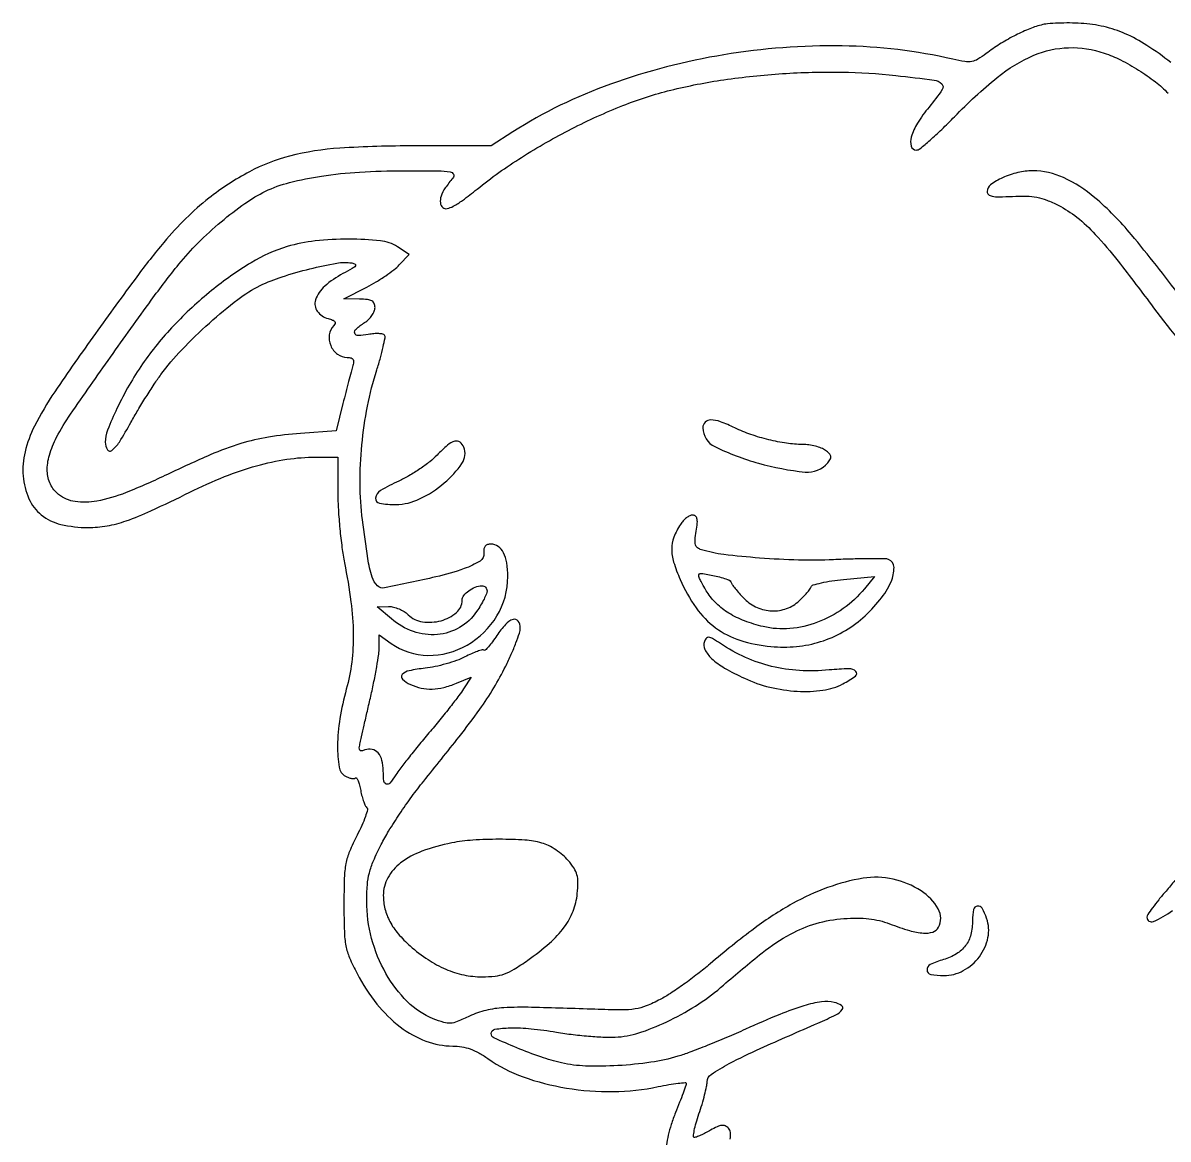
# Model space of a CAD drawing. Extents: x 0 to 645, y 0 to 612.
# Drawn here: x 31.1 to 307.1, y 310.6 to 579.6 of the extents above; entities that cross this region are included whole.
import ezdxf

# ---------------------------------------------------------------- set-up
doc = ezdxf.new("R2010")
doc.units = 0

msp = doc.modelspace()

# ---------------------------------------------------------------- linework, layer by layer
for points in [[(307.779775, 570.079843, 0.023548), (301.9879, 574.230535, 0.040747), (296.773778, 577.033636, 0.045963), (291.648611, 578.731838, 0.04226), (286.152255, 579.526742, 0.012861), (283.385366, 579.619294, 0.012261), (280.57285, 579.572032, 0.012298), (278.09183, 579.408252, 0.042008), (276.5, 579.127658, 0.034118), (273.428437, 578.087038, 0.021166), (269.977693, 576.474319, 0.020363), (266.483422, 574.47253, 0.022253), (263.268898, 572.247512, -0.026378), (261.255147, 570.878062, -0.094169), (259.801582, 570.336433, -0.081752), (258.143129, 570.326882, -0.016925), (255.268898, 570.883317, 0.052843), (228.545119, 574.091804, 0.044441), (200.095361, 571.956314, 0.044802), (172.728167, 564.872339, 0.056369), (149.230583, 553.363228), (143.961165, 550), (125.438424, 550, 0.015657), (107.521883, 549.438817, 0.046846), (95.426522, 547.533422, 0.060704), (85.724023, 543.757558, 0.0432), (75.946966, 537.369589, 0.028713), (70.442834, 532.517772, 0.023334), (65.115224, 526.732464, 0.015033), (58.570445, 518.429169, 0.003956), (48.604287, 504.747062, 0.006411), (38.821836, 490.714817, 0.031776), (33.939047, 482.427884, 0.057865), (31.669224, 476.273203, 0.080286), (31.214906, 470.422065, 0.082333), (32.593818, 464.95418, 0.12257), (35.586787, 461.059737, 0.110251), (40.320874, 458.761179, 0.058164), (46.842155, 458, 0.044255), (51.417705, 458.405775, 0.039337), (56.041174, 459.613652, 0.025082), (61.980277, 462.015644, 0.006404), (71.338853, 466.505079, -0.019299), (79.750318, 470.276563, -0.027768), (87.475863, 472.900202, -0.030855), (94.738371, 474.449463, -0.03631), (101.75, 474.982636), (107, 475), (107.034888, 466.25, 0.014142), (107.161787, 462.318776, 0.008805), (107.521932, 457.720312, 0.008832), (108.037559, 453.194118, 0.015799), (108.643918, 449.5, -0.015858), (110.188658, 440.082037, -0.029114), (110.752701, 432.331846, -0.034308), (110.38367, 425.523636, -0.037264), (109.08405, 419.020099, 0.028005), (107.534536, 411.949351, 0.03738), (106.976663, 405.403, 0.040381), (107.34155, 400.230766, 0.23632), (108.868517, 398.070368, 0.033971), (109.625451, 397.729176, 0.044935), (110.354714, 397.530674, 0.052246), (110.958203, 397.48742, 0.19039), (111.304034, 397.637368, -0.474358), (111.56834, 397.610728, -0.049178), (111.903595, 396.976425, -0.033645), (112.248514, 395.937954, -0.016993), (112.54888, 394.591139, 0.017668), (112.867612, 393.170998, 0.022677), (113.265142, 391.892492, 0.021381), (113.681942, 390.87724, 0.147278), (114.035349, 390.478153, -0.335389), (114.216138, 390.012067, -0.016013), (113.674668, 388.317044, -0.020808), (112.829645, 386.218677, -0.012845), (111.671986, 383.82297, 0.019268), (109.846661, 379.918344, 0.053042), (108.970645, 377.012219, 0.039685), (108.596734, 373.546141, 0.007231), (108.508387, 367.083772, 0.007139), (108.605834, 360.618228, 0.039916), (108.982865, 357.177341, 0.054131), (109.859089, 354.315205, 0.019965), (111.679337, 350.5, 0.046106), (116.460506, 343.158143, 0.063201), (122.086166, 337.646252, 0.071763), (128.273315, 334.220507, 0.089535), (134.720764, 333.021962, -0.038881), (136.921912, 332.839011, -0.045267), (138.954928, 332.317472, -0.041624), (140.994124, 331.395082, -0.025869), (143.220764, 329.999976, 0.066506), (151.665652, 325.618226, 0.045695), (162.120568, 322.898678, 0.044001), (173.382318, 322.050093, 0.048463), (184.25, 323.245829, -0.008758), (186.838581, 323.740763, -0.014958), (189.017188, 324.051087, -0.008905), (190.76936, 324.215865, -0.43664), (191, 324.00211, -0.085974), (190.920593, 323.543715, -0.002456), (190.240502, 321.668761, -0.004915), (189.405168, 319.467601, -0.003355), (188.414476, 316.981802, 0.017265), (187.372066, 314.138747, 0.023478), (186.64351, 311.505845, 0.026433), (186.253988, 309.238764, 0.065852)], [(201.614087, 310.589023, 0.064943), (201.653446, 312.20776, 0.171658), (201.161275, 313.238725, 0.094962), (200.384423, 313.765695, 0.131184), (199.554753, 313.887531, 0.081367), (198.488166, 313.583775, 0.020303), (196.875582, 312.743378, -0.01129), (195.649115, 312.075833, -0.013939), (194.476111, 311.512117, -0.012333), (193.474835, 311.09415, -0.092962), (192.972822, 311, -0.445786), (192.72699, 311.273535, -0.020567), (192.933524, 312.661612, -0.022767), (193.369308, 314.486891, -0.01287), (194.053861, 316.65655, 0.009956), (194.800463, 318.975687, 0.010721), (195.434697, 321.26644, 0.010309), (195.89545, 323.25176, 0.049305), (196.021703, 324.40655, -0.248862), (196.996087, 326.197886, -0.024403), (201.366494, 328.793959, -0.016545), (208.842394, 332.443319, -0.003121), (222.75, 338.567435, 0.011352), (227.077336, 340.558618, 0.1143), (228.609733, 341.801793, 0.438188), (228.450939, 342.759197, 0.083834), (226.634288, 343.555652, 0.099934), (223.610978, 343.69694, 0.035482), (219.369904, 342.733222, 0.024275), (213.562372, 340.659827, 0.00806), (205.260454, 337.07549, -0.005539), (200.73735, 335.095531, -0.005098), (196.045258, 333.159463, -0.005097), (191.827367, 331.518883, -0.016777), (189, 330.559261, -0.037501), (182.495019, 329.113591, -0.021836), (174.535596, 328.314539, -0.021825), (166.756045, 328.215364, -0.049053), (160.90846, 328.97346, -0.026438), (155.951637, 330.397819, -0.01544), (150.172543, 332.59658, -0.007038), (144.667523, 334.979485, -0.295206), (144, 336.011564, -0.367521), (144.896395, 337.066355, -0.034584), (148.549984, 337.406623, -0.030986), (153.605889, 337.213259, -0.017166), (159.728116, 336.384782, 0.012082), (163.749491, 335.798912, 0.010437), (167.995607, 335.374441, 0.010559), (171.861561, 335.151334, 0.029826), (174.564539, 335.213795, 0.062662), (180.286054, 336.420732, 0.031028), (187.147202, 339.282004, 0.029994), (194.057866, 343.212241, 0.036245), (200, 347.725074, -0.013558), (209.285526, 355.465154, -0.040759), (216.153579, 360.026858, -0.056352), (222.299546, 362.569219, -0.052681), (229, 363.749624, -0.017868), (232.242471, 363.857898, -0.027838), (235.032663, 363.695847, -0.030877), (237.559506, 363.248014, -0.031307), (240, 362.493786, 0.01759), (244.827143, 360.855709, 0.055213), (248.18979, 360.238031, 0.09684), (250.447474, 360.514222, 0.195653), (251.79361, 361.650894, 0.256904), (251.705815, 366.086161, 0.118366), (247.607068, 370.412764, 0.089799), (240.833031, 373.258285, 0.095319), (233.637377, 373.463416, 0.046812), (225.079728, 371.231563, 0.040398), (216.630976, 367.362649, 0.032979), (207.488225, 361.423272, 0.016564), (196.735157, 352.813213, -0.012491), (193.761869, 350.392483, -0.009764), (190.419659, 347.910251, -0.009894), (187.215671, 345.72067, -0.023662), (184.735157, 344.259324, -0.024251), (181.36264, 342.685674, -0.059491), (178.729026, 341.958934, -0.040113), (175.441314, 341.727681, -0.006427), (169, 341.874654, 0.002284), (153.740477, 342.349351, 0.020226), (147.007155, 342.255637, 0.045852), (142.713496, 341.624251, 0.051821), (138.788672, 340.230618, -0.013652), (135.823585, 338.91558, -0.079971), (134.169322, 338.527309, -0.092065), (132.581254, 338.707013, -0.021083), (130.022326, 339.607744, -0.101485), (123.806719, 343.705712, -0.067898), (118.634286, 350.509093, -0.06349), (115.177873, 358.974356, -0.065301), (114, 367.954627, -0.019424), (114.150674, 371.8317, -0.042942), (114.632309, 374.750862, -0.039908), (115.630303, 377.672851, -0.014749), (117.478764, 381.615643, -0.021315), (119.28764, 384.845595, -0.009541), (121.924691, 388.939758, -0.009425), (124.88154, 393.169034, -0.012634), (127.728764, 396.881407, 0.002922), (136.256564, 407.564214, 0.011987), (141.232116, 414.193197, 0.018915), (144.627339, 419.352069, 0.021063), (147.49485, 424.574594, 0.01118), (148.836857, 427.442686, 0.013269), (149.970362, 430.210051, 0.012117), (150.802981, 432.579018, 0.078599), (151, 433.824594, 0.15632), (150.477061, 435.456372, 0.327811), (149.277822, 435.849785, 0.130466), (147.449822, 434.662506, 0.037694), (145.36785, 431.979672, -0.012909), (144.313303, 430.472194, -0.022164), (143.348592, 429.280576, -0.018707), (142.540848, 428.434604, -0.410032), (142.22984, 428.436827, 0.272851), (141.859749, 428.532377, 0.015218), (140.680553, 428.15399, 0.020003), (139.24205, 427.577862, 0.012981), (137.626178, 426.803469, -0.032163), (135.657154, 425.951039, -0.016978), (133.120167, 425.137521, -0.016826), (130.45679, 424.478111, -0.02487), (128.080773, 424.096315, 0.023544), (124.233339, 423.488533, 0.158891), (122.579351, 422.543929, 0.41295), (122.631554, 421.421954, 0.078545), (124.521158, 420.172314, 0.053997), (127.124152, 419.310755, 0.060082), (129.757958, 419.068474, 0.055381), (132.547877, 419.458611, 0.036564), (135.621715, 420.486409), (139.179192, 421.972818), (137.339596, 419.096368, -0.020367), (136.237741, 417.518887, -0.004045), (134.131006, 414.796139, -0.004276), (131.6234, 411.664406, -0.003968), (129, 408.496563, 0.003495), (126.401427, 405.364743, 0.00403), (123.96875, 402.341404, 0.00362), (121.947523, 399.749192, 0.023395), (121, 398.388391, -0.028182), (119.599376, 396.417344, -0.313488), (118.723186, 396.156761, -0.294934), (118.130757, 396.891325, -0.026278), (118, 399.377555, 0.063456), (117.68153, 401.876806, 0.117933), (116.728306, 403.671398, 0.159005), (115.289516, 404.519012, 0.146897), (113.575951, 404.390772, -0.052341), (112.738908, 404.166468, -0.293264), (112.333831, 404.344117, -0.181124), (112.206968, 404.88936, -0.021917), (112.423376, 406.123519, -0.001398), (112.739511, 407.535862, -0.000205), (113.389223, 410.395415, -0.000232), (114.160067, 413.77443, -0.000199), (114.974173, 417.328957, 0.006664), (115.749713, 420.928326, 0.007282), (116.404913, 424.442467, 0.006873), (116.879961, 427.462479, 0.035584), (117, 429.147051), (117, 432.136188), (119.914845, 430.060636, 0.153439), (128.747712, 427.189556, 0.133491), (138.192701, 429.658121, 0.127952), (145.372021, 436.69781, 0.136003), (148, 446.180551, 0.03894), (147.742484, 449.48209, 0.080052), (146.940244, 451.940368, 0.115778), (145.654665, 453.449002, 0.159976), (143.976606, 454, 0.068732), (143.089916, 453.877534, 0.155505), (142.530536, 453.508616, 0.143419), (142.26068, 452.860118, 0.055337), (142.26179, 451.876076, -0.290054), (141.306428, 449.913008, -0.053711), (137.509321, 448.097781, -0.028416), (130.633831, 446.107277, -0.005846), (118.290909, 443.433926, -0.257218), (116.571366, 443.969456, -0.113508), (115.308818, 446.079001, -0.041148), (114.253994, 450.563554, -0.006016), (112.978463, 459.833994, -0.02998), (112.409806, 468.602821, -0.025022), (112.831757, 477.9284, -0.024832), (114.191652, 487.247528, -0.028128), (116.433543, 495.998382, 0.00889), (117.306771, 498.932557, 0.013085), (117.959875, 501.541283, 0.008351), (118.406497, 503.717235, 0.186962), (118.290988, 504.338189, 0.207074), (117.879801, 504.624869, 0.03694), (116.929233, 504.745879, 0.034523), (115.719983, 504.726235, 0.025051), (114.385479, 504.544494, -0.035566), (111.931179, 504.262632, -0.340889), (111.124743, 504.830873, -0.299571), (111.41992, 505.848832, -0.031611), (113.5, 507.408043, 0.049939), (114.456367, 508.18116, 0.046565), (115.265625, 509.145653, 0.04985), (115.819785, 510.147092, 0.101801), (116, 511.023053, 0.094951), (115.809362, 512.017879, 0.176031), (115.269701, 512.624364, 0.100737), (114.217439, 512.943359, 0.020183), (112.25, 513.048099), (108.5, 513.096199), (114, 515.948766, 0.016205), (116.277638, 517.225358, 0.014189), (118.57307, 518.701986, 0.014406), (120.570421, 520.154709, 0.040699), (121.844492, 521.3157), (124.188984, 523.830067), (121.388471, 525.665033, 0.11953), (117.297557, 527.121856, 0.025679), (109.725116, 527.522292, 0.027715), (101.564352, 527.081741, 0.046142), (94.824308, 525.704465, 0.062855), (86.155054, 521.839972, 0.034194), (76.606112, 515.119949, 0.032834), (67.466159, 506.652197, 0.037869), (59.976876, 497.432604, 0.022047), (56.762511, 492.333086, 0.018677), (53.814701, 486.684448, 0.016874), (51.563358, 481.502991, 0.094314), (51, 478.542962, 0.137864), (51.499632, 476.76536, 0.447485), (52.561385, 476.570756, 0.088462), (54.409574, 478.619063, 0.013819), (57.173689, 483.336831, -0.008476), (58.839099, 486.250267, -0.005922), (60.810861, 489.480083, -0.005976), (62.775175, 492.531969, -0.012347), (64.396754, 494.859351, -0.032437), (69.411704, 500.836589, -0.019297), (76.090324, 507.303291, -0.019098), (82.941171, 512.98638, -0.050765), (88.345007, 516.320838, -0.03407), (93.600007, 518.439941, -0.01833), (100.320295, 520.361762, -0.016351), (106.766542, 521.730219, -0.083544), (110.415544, 521.76591, -0.097106), (111.200598, 521.478876, -0.460227), (111.268963, 521.065789, -0.089361), (110.503459, 520.428946, -0.007714), (108.264625, 519.20519, 0.058468), (103.870798, 516.188828, 0.134128), (101.669886, 512.871083, 0.240284), (102.092447, 510.123007, 0.176987), (104.683517, 508.364584, -0.027685), (105.789493, 508.020939, -0.132361), (106.322709, 507.640427, -0.261222), (106.401823, 507.197556, -0.113267), (106.073216, 506.673216, 0.162834), (104.972386, 504.465578, 0.135736), (105.314079, 501.853882, 0.134826), (106.952983, 499.776488, 0.160049), (109.316631, 499, -0.057636), (110.246817, 498.892419, -0.211295), (110.709188, 498.543285, -0.166481), (110.82485, 497.899052, -0.033805), (110.568046, 496.75, 0.007127), (110.212276, 495.480374, 0.001446), (109.620027, 493.218246, 0.001525), (108.946931, 490.583527, 0.001428), (108.274879, 487.886584), (106.646928, 481.273167), (98.073464, 480.688541, 0.023423), (90.338899, 479.795741, 0.034204), (83.663868, 478.231843, 0.027508), (76.284248, 475.508557, 0.009651), (66, 470.818988, -0.016036), (56.008671, 466.416207, -0.050088), (48.961939, 464.367767, -0.080451), (43.75775, 464.251963, -0.133726), (39.75, 465.966205, -0.115392), (37.795639, 468.428123, -0.102103), (37.02337, 471.615595, -0.081885), (37.520515, 475.441926, -0.04715), (39.27817, 479.756644, -0.030868), (42.617104, 485.291832, -0.002543), (52.264919, 499.107902, -0.003598), (62.086001, 512.810406, -0.012442), (68.727613, 521.475774, -0.027488), (73.333962, 526.583879, -0.02053), (78.930104, 531.703791, -0.020904), (84.649818, 536.125779, -0.041396), (89.584534, 539.040922, -0.050346), (95.411688, 541.169541, -0.025298), (103.098697, 542.720107, -0.021983), (112.282292, 543.683273, -0.015135), (122.742956, 544, -0.002095), (131.263174, 543.964305, -0.034001), (134.118237, 543.745881, -0.251986), (134.910659, 543.158316, -0.297423), (134.783487, 542.25, 0.028874), (132.925083, 539.853268, 0.068625), (131.916231, 537.841298, 0.110049), (131.743693, 536.257871, 0.194237), (132.358345, 535.117563, 0.232014), (133.357564, 534.876463, 0.06916), (134.869464, 535.440887, 0.036488), (137.092252, 536.860428, 0.008558), (140.587331, 539.564024, -0.027392), (151.311865, 547.232417, -0.023383), (163.38032, 554.129802, -0.023843), (175.721539, 559.712001, -0.033276), (187.253463, 563.413364, -0.02516), (200.067864, 565.927614, -0.019514), (214.208441, 567.409466, -0.019502), (228.432759, 567.784955, -0.025009), (241.5, 566.965667, -0.003903), (250.752627, 565.845953, -0.159622), (252.556634, 564.986038, -0.371922), (252.696521, 563.552512, -0.01718), (249.500038, 559.340932, 0.031536), (246.724251, 555.457097, 0.067648), (245.217766, 552.10514, 0.143434), (245.212603, 549.925216, 0.333677), (246.444635, 549, 0.172829), (247.319065, 549.31156, 0.008155), (249.744266, 551.35786, 0.012621), (252.570861, 553.95134, 0.008667), (255.648787, 557.026758, -0.02949), (265.942439, 566.48946, -0.070628), (274.798784, 571.838987, -0.093637), (283.135882, 573.6651, -0.089274), (291.715053, 572.375713, -0.035386), (295.680126, 570.708666, -0.023069), (300.00346, 568.262663, -0.023166), (304.042001, 565.456117, -0.038478), (307.128472, 562.690841, -0.021372)], [(310.096262, 513.595278, 0.012813), (298.277269, 528.590123, 0.042763), (289.484051, 537.503632, 0.068242), (281.949946, 542.337482, 0.108452), (274.5, 543.988677, 0.05966), (270.920097, 543.567456, 0.047403), (267.236375, 542.301415, 0.048979), (264.335707, 540.626501, 0.241874), (263.5, 539, 0.221643), (263.835095, 538.281203, 0.1282), (264.713745, 537.863984, 0.051583), (266.417622, 537.718403, 0.009191), (269.61681, 537.834338, -0.019098), (272.971395, 537.889405, -0.042895), (275.500654, 537.616419, -0.045295), (277.861004, 536.928019, -0.023683), (280.656956, 535.673833, -0.051819), (285.155197, 532.774269, -0.036416), (289.569787, 528.670588, -0.021962), (295.066484, 522.212665, -0.005225), (303.621916, 510.977158, 0.026497), (317.257786, 494.567133, 0.061982)], [(308.723125, 372.952318, -0.018418), (306.620647, 370.382766, 0.009421), (304.850557, 368.297151, 0.013246), (303.357315, 366.366816, 0.009469), (302.198405, 364.719167, 0.149614), (302, 364.070953, 0.538726), (303.57238, 363.035144, 0.057933), (308.141202, 365.660334, 0.040865)]]:
    msp.add_lwpolyline(points, format="xyb")
for points in [[(195, 482.068094, 0.288074), (197.872463, 477.496198, 0.043727), (208.433926, 473.503, 0.043673), (219.660995, 471.381189, 0.249377), (225.089808, 473.608213, 0.042777), (225.727205, 474.525605, 0.179145), (225.837167, 475.177169, 0.157948), (225.49987, 475.793638, 0.031378), (224.521124, 476.608213, 0.065566), (223.540318, 477.144574, 0.028957), (222.131441, 477.598343, 0.028046), (220.561065, 477.912774, 0.03368), (219.05887, 478.024446, -0.034381), (215.184457, 478.317925, -0.023957), (210.878544, 479.156055, -0.023577), (206.575104, 480.427579, -0.028917), (202.70238, 482.029706, 0.023811), (199.229507, 483.508105, 0.08769), (196.890756, 483.933487, 0.197995), (195.554353, 483.390468, 0.201126)], [(130.946167, 475.436115, -0.035045), (129.214799, 473.880036, -0.017191), (126.814275, 472.138267, -0.016965), (124.184791, 470.491974, -0.023613), (121.71945, 469.214005, 0.026198), (117.315667, 466.90226, 0.232436), (116.15153, 465.118598, 0.401373), (117.093805, 463.858013, 0.044582), (121.028769, 463.556714, 0.109074), (126.753612, 464.896985, 0.063601), (132.699812, 468.744432, 0.068555), (136.954311, 473.473936, 0.245269), (137.404891, 477.387255, 0.145129), (136.480897, 478.591043, 0.23448), (135.233591, 478.801636, 0.105337), (133.487378, 477.840232, 0.022257)], [(189.590776, 458.75, 0.052079), (188.02015, 455.658525, 0.090625), (187.491866, 452.839423, 0.076406), (187.961187, 449.692093, 0.028358), (189.531233, 445.485761, 0.049809), (193.400394, 438.624758, 0.080603), (198.072673, 433.843529, 0.082183), (203.947399, 430.844077, 0.053791), (211.415182, 429.32569, 0.047044), (217.561329, 429.331269, 0.052178), (223.379753, 430.505809, 0.053047), (228.746634, 432.834887, 0.051633), (233.556444, 436.258599, 0.04239), (237.680477, 440.560606, 0.066123), (240.348688, 444.937115, 0.105434), (241.07128, 448.406318, 0.311896), (239.75, 450.299159, 0.087122), (238.841427, 450.467228, 0.003228), (235.342187, 450.476513, 0.005778), (231.188403, 450.412715, 0.004019), (226.5, 450.248778, -0.017176), (218.075496, 450.175968, -0.012342), (208.676481, 450.649967, -0.011881), (200.054827, 451.504834, -0.042481), (194.63862, 452.645121, -0.092644), (193.717008, 453.121616, -0.160847), (193.242541, 453.830398, -0.090385), (193.137034, 454.991012, -0.017237), (193.400438, 457.102738, 0.015255), (193.657101, 459.09605, 0.07919), (193.590219, 460.200204, 0.180892), (193.216149, 460.775585, 0.160461), (192.534871, 461, 0.116285), (191.860441, 460.840998, 0.047409), (191.055927, 460.339063, 0.043542), (190.257714, 459.610834, 0.042539)], [(201.913462, 444.616264, 0.070017), (202.234115, 444.029637, 0.012107), (203.016106, 443.030847, 0.012961), (203.999706, 441.896595, 0.011274), (205.086538, 440.759615, 0.094215), (208.093145, 438.713597, 0.094303), (211.639813, 437.914535, 0.095652), (215.190198, 438.477207, 0.100211), (218.210361, 440.319152, 0.013672), (219.197227, 441.285226, 0.015251), (220.093311, 442.270151, 0.014686), (220.803241, 443.151059, 0.073936), (221.106384, 443.704169, -0.237447), (221.592057, 444.157327, -0.014563), (223.565362, 444.672552, -0.019135), (226.051124, 445.145478, -0.012801), (228.924635, 445.504046), (236.34927, 446.238059), (233.924635, 443.25197, -0.066916), (228.841036, 438.466857, -0.06583), (222.64709, 435.162617, -0.067893), (215.993332, 433.653671, -0.08014), (209.561448, 434.120859, -0.032668), (205.026647, 435.512517, -0.047197), (201.266685, 437.363216, -0.053167), (198.274169, 439.675937, -0.063343), (196.032286, 442.447761, -0.008527), (195.253885, 443.756634, -0.011472), (194.596984, 444.969079, -0.008687), (194.0931, 445.995874, -0.110151), (194, 446.413347, -0.456004), (194.627013, 446.957895, -0.020692), (197.787075, 446.376571, -0.021235), (200.972314, 445.509526, -0.229438)], [(143, 442.732135, -0.101043), (142.855937, 442.026538, -0.016395), (142.262389, 440.751212, -0.017508), (141.450358, 439.276717, -0.014611), (140.488983, 437.768975, -0.111418), (136.382409, 433.92771, -0.111093), (131.019896, 432.216861, -0.105971), (125.234816, 432.935571, -0.0934), (119.953729, 435.966453), (116.5, 438.918719), (119.25, 438.959359, -0.061677), (120.449265, 438.828824, -0.039925), (121.779688, 438.400562, -0.039778), (123.032842, 437.762824, -0.058852), (124, 437, 0.161612), (127.415337, 435.286786, 0.102031), (131.90764, 435.551535, 0.111793), (135.628657, 437.511901, 0.219227), (137, 440.489265, -0.168743), (137.392152, 441.618156, -0.067549), (138.585847, 442.769246, -0.063381), (140.169782, 443.646406, -0.088941), (141.75, 443.969591, -0.101065), (142.226972, 443.884214, -0.100786), (142.632812, 443.618632, -0.100074), (142.904526, 443.213659, -0.098182)], [(195.383786, 430.557748, 0.212559), (195.486214, 428.607676, 0.088599), (197.111539, 426.461201, 0.05537), (200.25615, 424.142617, 0.022246), (205, 421.671562, 0.049617), (211.132649, 419.525739, 0.045315), (217.758766, 418.545538, 0.048015), (223.952972, 418.791337, 0.087904), (228.75, 420.333123, 0.032974), (231.774695, 422.196993, 0.461624), (231.873287, 423.31887, 0.208528), (230.251649, 423.970963, 0.016071), (225.458517, 423.678357, -0.037307), (218.252795, 423.544806, -0.045462), (211.581263, 424.532024, -0.046306), (205.299248, 426.685985, -0.041193), (199.255067, 430.028867, 0.010637), (197.344924, 431.243171, 0.102663), (196.443292, 431.562501, 0.251344), (195.860083, 431.345167, 0.089032)], [(134.5, 381.983899, 0.038083), (127.32141, 379.975539, 0.076614), (122.178213, 377.153394, 0.103187), (119.097545, 373.571901, 0.126854), (118, 369.315481, 0.061532), (118.399402, 366.08227, 0.060965), (119.573826, 363.03261, 0.054608), (121.583482, 360.085516, 0.035684), (124.476721, 357.154583, 0.033326), (128.768153, 353.865686, 0.045547), (133.048609, 351.548071, 0.049405), (137.379971, 350.17737, 0.051986), (141.821823, 349.714286, 0.026979), (144.9184, 349.881492, 0.060109), (147.213766, 350.414006, 0.051446), (149.526582, 351.533612, 0.01546), (152.791911, 353.69428, 0.025808), (158.034874, 357.823162, 0.053079), (161.576761, 361.655306, 0.066066), (163.734691, 365.530818, 0.070196), (164.750583, 369.756063, 0.021671), (164.894228, 372.491796, 0.069615), (164.658521, 374.296351, 0.077082), (163.95245, 375.865838, 0.030734), (162.543297, 377.766175, 0.043164), (161.251423, 379.057062, 0.028768), (159.573622, 380.309445, 0.028978), (157.791402, 381.343553, 0.049266), (156.185724, 381.965167, 0.051587), (152.136846, 382.651144, 0.015972), (145.952609, 382.854095, 0.016531), (139.538346, 382.647519, 0.032865)], [(260, 363.30584, -0.062277), (259.573019, 359.891037, -0.098315), (258.306956, 357.234814, -0.098173), (256.120566, 355.261216, -0.061948), (252.96382, 353.871014, 0.039742), (249.814006, 352.647367, 0.295699), (249.019212, 351.338731, 0.353407), (249.918623, 350.289411, 0.045722), (253.076923, 350, 0.126154), (257.767767, 351.202674, 0.107203), (261.636447, 354.565448, 0.109572), (263.707186, 359.160632, 0.137078), (263.393654, 363.808718, 0.04648), (262.279224, 366.221448, 0.307232), (261.14367, 366.768647, 0.31815), (260.250664, 365.914503, 0.047934)]]:
    msp.add_lwpolyline(points, format="xyb", close=True)

doc.saveas('drawing.dxf')
